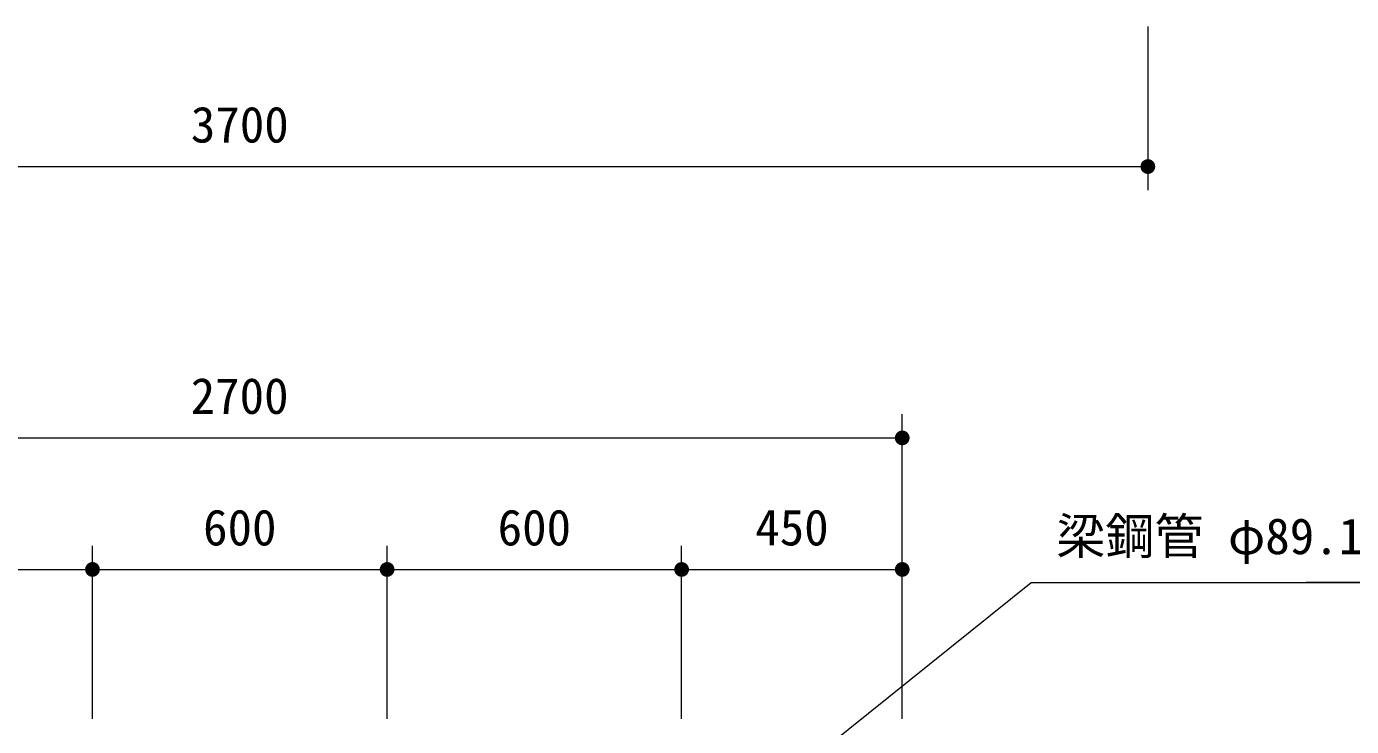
# Model space of a CAD drawing. Units: millimetres at full size, sheet at 1:40. Extents: x 600 to 16200, y 600 to 11280.
# Drawn here: x 3385 to 6084, y 5745 to 7170 of the extents above; entities that cross this region are included whole.
import ezdxf
from ezdxf.enums import TextEntityAlignment as Align

# ---------------------------------------------------------------- set-up
doc = ezdxf.new("R2010")
doc.units = ezdxf.units.MM
doc.header["$LTSCALE"] = 40
doc.layers.add('D-STR-DIM\u3000寸法線、寸法値', color=7, linetype='Continuous', lineweight=13)
doc.layers.add('D-STR-HTXT\u3000旗上げ', color=7, linetype='Continuous', lineweight=13)
doc.styles.add('ＭＳ ゴシック', font='')
doc.styles.get('ＭＳ ゴシック').set_extended_font_data('MS Gothic')

# ---------------------------------------------------------------- blocks, each defined once
blk = doc.blocks.new('filled_dot')
at = {"color": 0, "linetype": 'Continuous', "lineweight": -2, "const_width": 1.25}
blk.add_lwpolyline([(-0.625, 0, 1), (0.625, 0, 1)], format="xyb", close=True, dxfattribs=at)

msp = doc.modelspace()

# ---------------------------------------------------------------- linework, layer by layer
at = {"layer": 'D-STR-DIM\u3000寸法線、寸法値'}
for p, q in [((5669.32, 7170.05), (5669.32, 6837.02)), ((1969.32, 6885.02), (5669.32, 6885.02)), ((5168.94, 5760.66), (5168.94, 6380.66)), ((2468.94, 6332.66), (5168.94, 6332.66)), ((3519.19, 5760.66), (3519.19, 6112.91)), ((3519.19, 5760.66), (3519.19, 6112.91)), ((4119.44, 5760.66), (4119.44, 6112.91)), ((4119.44, 5760.66), (4119.44, 6112.91)), ((4719.44, 5760.66), (4719.44, 6112.91)), ((4719.44, 5760.66), (4719.44, 6112.91)), ((5168.94, 5760.66), (5168.94, 6112.91)), ((2919.19, 6064.91), (3519.19, 6064.91)), ((3519.19, 6064.91), (4119.44, 6064.91)), ((4119.44, 6064.91), (4719.44, 6064.91)), ((4719.44, 6064.91), (5168.94, 6064.91))]:
    msp.add_line(p, q, dxfattribs=at)
at = {"layer": 'D-STR-HTXT\u3000旗上げ'}
msp.add_lwpolyline([(4934.76, 5639.12), (5431.35, 6038.51), (5447.35, 6038.51), (6535.05, 6038.51), (5991.2, 6038.51)], dxfattribs=at)

# ---------------------------------------------------------------- block references
at = {"layer": 'D-STR-DIM\u3000寸法線、寸法値', "xscale": 12, "yscale": 12, "rotation": 180}
for p in [(5669.32, 6885.02), (5168.94, 6332.66), (3519.19, 6064.91), (4119.44, 6064.91), (4719.44, 6064.91), (5168.94, 6064.91)]:
    msp.add_blockref('filled_dot', p, dxfattribs=at)
at = {"layer": 'D-STR-DIM\u3000寸法線、寸法値', "xscale": 12, "yscale": 12}
for p in [(3519.19, 6064.91), (4119.44, 6064.91), (4719.44, 6064.91)]:
    msp.add_blockref('filled_dot', p, dxfattribs=at)

# ---------------------------------------------------------------- texts
at = {"layer": 'D-STR-DIM\u3000寸法線、寸法値', "style": 'ＭＳ ゴシック'}
for s, p in [('3700', (3819.32, 6970.53)), ('2700', (3818.94, 6418.17)), ('600', (3819.32, 6150.42)), ('600', (4419.44, 6150.42)), ('450', (4944.19, 6150.42))]:
    msp.add_text(s, height=73.31, dxfattribs=at).set_placement(p, align=Align.MIDDLE_CENTER)
at = {"layer": 'D-STR-HTXT\u3000旗上げ', "style": 'ＭＳ ゴシック'}
msp.add_text('梁鋼管 φ89.1x4.2', height=73.31, dxfattribs=at).set_placement((5482.87, 6074.02), align=Align.BOTTOM_LEFT)

doc.saveas('drawing.dxf')
